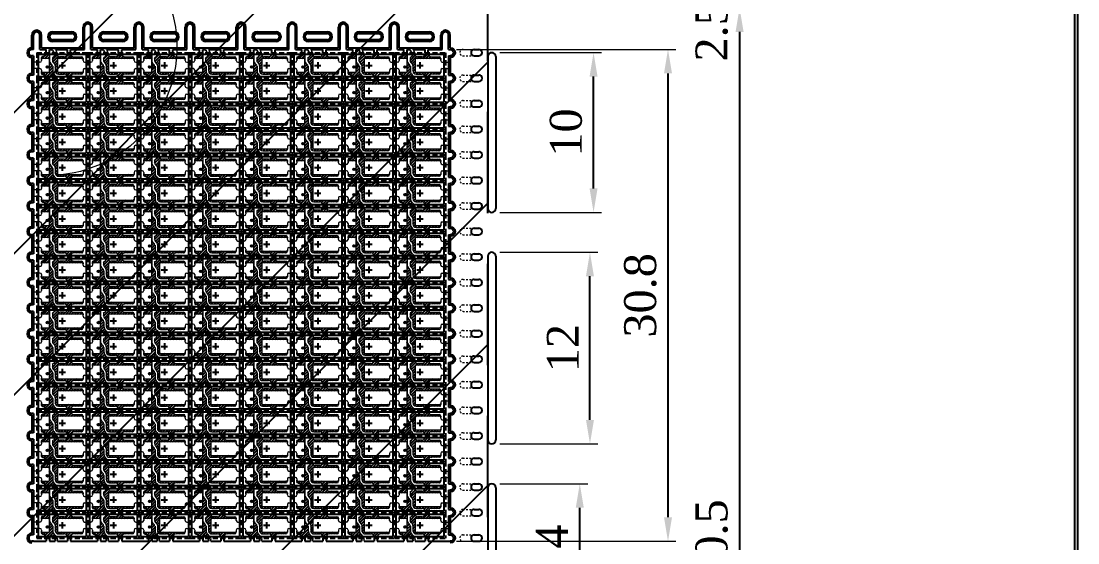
# Model space of a CAD drawing. Header units: millimetres. Extents: x -1672 to -743, y 1116 to 1403.
# Drawn here: x -1014.2 to -948.1, y 1320.1 to 1352.8 of the extents above; entities that cross this region are included whole.
import ezdxf

# ---------------------------------------------------------------- set-up
doc = ezdxf.new("R2010")
doc.units = ezdxf.units.MM
doc.header["$MEASUREMENT"] = 0
doc.linetypes.add('ACAD_ISO02W100', pattern=[15, 12, -3])
doc.linetypes.add('HIDDEN', pattern=[9.525, 6.35, -3.175])
for name, color, linetype in [('\\M+2A4C1\\M+2B3CE\\M+2B944', 144, 'HIDDEN'), ('bottom side half etching', 6, 'Continuous'), ('c2', 2, 'Continuous'), ('Hatch', 1, 'HIDDEN')]:
    doc.layers.add(name, color=color, linetype=linetype)
for name, color, linetype, lineweight in [('Dimension', 3, 'Continuous', 5), ('LF', 4, 'Continuous', 25), ('Visble1', 6, 'Continuous', 20), ('Visible2', 6, 'ACAD_ISO02W100', 15)]:
    doc.layers.add(name, color=color, linetype=linetype, lineweight=lineweight)
doc.styles.add('Jentech', font='romantic.ttf')
doc.dimstyles.new('ISO-25', dxfattribs={"dimtxt": 2, "dimasz": 1.5, "dimexe": 0.5, "dimexo": 0.5, "dimgap": 0.7, "dimtad": 1, "dimdec": 3, "dimdsep": 46, "dimtxsty": 'Jentech', "dimcen": 2.5, "dimclre": 256, "dimclrt": 1, "dimadec": 0, "dimazin": 0, "dimtfac": 1, "dimtdec": 3, "dimtmove": 0, "dimatfit": 3, "dimfxl": 0, "dimlwe": -1, "dimarcsym": 0})

# ---------------------------------------------------------------- blocks, each defined once
blk = doc.blocks.new('*D84')
at = {"layer": 'Defpoints', "color": 0}
for p in [(-987.472, 1350.981), (-973.735, 1350.981), (-987.472, 1320.181)]:
    blk.add_point(p, dxfattribs=at)
at = {"layer": 'Dimension'}
for p, q in [((-986.972, 1350.981), (-973.235, 1350.981)), ((-986.972, 1320.181), (-973.235, 1320.181))]:
    blk.add_line(p, q, dxfattribs=at)
at = {"layer": 'Dimension', "color": 0, "lineweight": -2}
blk.add_line((-973.735, 1321.681), (-973.735, 1349.481), dxfattribs=at)
at = {"layer": 'Dimension', "color": 0}
for points in [[(-973.985, 1349.481), (-973.485, 1349.481), (-973.735, 1350.981)], [(-973.985, 1321.681), (-973.485, 1321.681), (-973.735, 1320.181)]]:
    blk.add_solid(points, dxfattribs=at)
at = {"layer": 'Dimension', "color": 1, "insert": (-975.459, 1335.581), "char_height": 2, "attachment_point": 5, "rotation": 90, "style": 'Jentech'}
blk.add_mtext('30.8', dxfattribs=at)
blk = doc.blocks.new('*D129')
at = {"layer": 'Defpoints', "color": 0}
for p in [(-984.772, 1323.781), (-979.26, 1323.781), (-984.772, 1313.381)]:
    blk.add_point(p, dxfattribs=at)
at = {"layer": 'Dimension'}
for p, q in [((-984.272, 1323.781), (-978.76, 1323.781)), ((-984.272, 1313.381), (-978.76, 1313.381))]:
    blk.add_line(p, q, dxfattribs=at)
at = {"layer": 'Dimension', "color": 0, "lineweight": -2}
blk.add_line((-979.26, 1314.881), (-979.26, 1322.281), dxfattribs=at)
at = {"layer": 'Dimension', "color": 0}
for points in [[(-979.51, 1322.281), (-979.01, 1322.281), (-979.26, 1323.781)], [(-979.51, 1314.881), (-979.01, 1314.881), (-979.26, 1313.381)]]:
    blk.add_solid(points, dxfattribs=at)
at = {"layer": 'Dimension', "color": 1, "insert": (-980.984, 1318.581), "char_height": 2, "attachment_point": 5, "rotation": 90, "style": 'Jentech'}
blk.add_mtext('10.4', dxfattribs=at)
blk = doc.blocks.new('*D130')
at = {"layer": 'Defpoints', "color": 0}
for p in [(-984.772, 1338.281), (-978.623, 1338.281), (-984.772, 1326.281)]:
    blk.add_point(p, dxfattribs=at)
at = {"layer": 'Dimension'}
for p, q in [((-984.272, 1338.281), (-978.123, 1338.281)), ((-984.272, 1326.281), (-978.123, 1326.281))]:
    blk.add_line(p, q, dxfattribs=at)
at = {"layer": 'Dimension', "color": 0, "lineweight": -2}
blk.add_line((-978.623, 1327.781), (-978.623, 1336.781), dxfattribs=at)
at = {"layer": 'Dimension', "color": 0}
for points in [[(-978.873, 1336.781), (-978.373, 1336.781), (-978.623, 1338.281)], [(-978.873, 1327.781), (-978.373, 1327.781), (-978.623, 1326.281)]]:
    blk.add_solid(points, dxfattribs=at)
at = {"layer": 'Dimension', "color": 1, "insert": (-980.323, 1332.281), "char_height": 2, "attachment_point": 5, "rotation": 90, "style": 'Jentech'}
blk.add_mtext('12', dxfattribs=at)
blk = doc.blocks.new('*D131')
at = {"layer": 'Defpoints', "color": 0}
for p in [(-984.772, 1350.781), (-978.397, 1350.781), (-984.772, 1340.781)]:
    blk.add_point(p, dxfattribs=at)
at = {"layer": 'Dimension'}
for p, q in [((-984.272, 1350.781), (-977.897, 1350.781)), ((-984.272, 1340.781), (-977.897, 1340.781))]:
    blk.add_line(p, q, dxfattribs=at)
at = {"layer": 'Dimension', "color": 0, "lineweight": -2}
blk.add_line((-978.397, 1342.281), (-978.397, 1349.281), dxfattribs=at)
at = {"layer": 'Dimension', "color": 0}
for points in [[(-978.647, 1349.281), (-978.147, 1349.281), (-978.397, 1350.781)], [(-978.647, 1342.281), (-978.147, 1342.281), (-978.397, 1340.781)]]:
    blk.add_solid(points, dxfattribs=at)
at = {"layer": 'Dimension', "color": 1, "insert": (-980.119, 1345.781), "char_height": 2, "attachment_point": 5, "rotation": 90, "style": 'Jentech'}
blk.add_mtext('10', dxfattribs=at)
blk = doc.blocks.new('*U24')
at = {"layer": 'bottom side half etching'}
blk.add_line((-1.3, 0.2), (1.3, 0.2), dxfattribs=at)
at = {"layer": 'LF'}
for p, q in [((-1.4, 0.1), (-1, 0.1)), ((-1, -0.1), (-1, 0.1)), ((-0.8, 0.1), (-0.62, 0.1)), ((-0.8, -0.1), (-0.8, 0.1)), ((-0.62, 0.072), (-0.62, 0.1)), ((-0.42, 0.1), (0.325, 0.1)), ((-0.42, 0.086), (-0.42, 0.1)), ((0.325, -0.1), (0.325, 0.1)), ((0.525, 0.1), (1.4, 0.1)), ((0.525, -0.1), (0.525, 0.1))]:
    blk.add_line(p, q, dxfattribs=at)
at = {"layer": 'LF', "lineweight": 9}
blk.add_line((-0.599, 0.01), (-0.512, -0.1), dxfattribs=at)
at = {"layer": 'LF'}
blk.add_arc((-0.52, 0.072), 0.1, 180, 218.10257, dxfattribs=at)
at = {"layer": 'LF', "lineweight": 9}
for centre, radius, start, end in [((-0.32, 0.086), 0.1, 180, 225.55429), ((-0.6, -0.199), 0.3, 19.29823, 45.55429)]:
    blk.add_arc(centre, radius, start, end, dxfattribs=at)
blk = doc.blocks.new('*U25')
at = {"layer": 'Dimension', "color": 0, "linetype": 'ByBlock', "lineweight": -2}
for p in [(0, 0), (3.2, 0), (6.4, 0), (9.6, 0), (12.8, 0), (16, 0), (19.2, 0), (22.4, 0)]:
    blk.add_blockref('*U24', p, dxfattribs=at)
blk = doc.blocks.new('*U22')
at = {"layer": 'bottom side half etching'}
for p, q in [((-0.3, -0.75), (-0.3, 0.55)), ((0.3, -0.75), (0.3, 0.55))]:
    blk.add_line(p, q, dxfattribs=at)
blk.add_arc((0, 0.55), 0.3, 0, 180, dxfattribs=at)
at = {"layer": 'LF'}
for p, q in [((-0.2, -0.85), (-0.2, 0.55)), ((0.2, -0.85), (0.2, 0.55))]:
    blk.add_line(p, q, dxfattribs=at)
blk.add_arc((0, 0.55), 0.2, 0, 180, dxfattribs=at)
blk = doc.blocks.new('*U23')
at = {"layer": 'bottom side half etching'}
blk.add_arc((0.15, 0), 0.3, 90, 270, dxfattribs=at)
at = {"layer": 'LF'}
for p, q in [((0.25, 0.2), (0.15, 0.2)), ((0.25, -0.2), (0.15, -0.2))]:
    blk.add_line(p, q, dxfattribs=at)
blk.add_arc((0.15, 0), 0.2, 90, 270, dxfattribs=at)
blk = doc.blocks.new('*U28')
at = {"layer": 'LF'}
blk.add_line((-0.2, 0), (0.2, 0), dxfattribs=at)
blk = doc.blocks.new('*U29')
at = {"layer": 'bottom side half etching'}
for p, q in [((-0.6, 0.3), (0.6, 0.3)), ((0.6, -0.3), (-0.6, -0.3))]:
    blk.add_line(p, q, dxfattribs=at)
for centre, start, end in [((-0.6, 0), 90, 270), ((0.6, 0), 270, 90)]:
    blk.add_arc(centre, 0.3, start, end, dxfattribs=at)
at = {"layer": 'LF'}
for p, q in [((-0.6, 0.2), (0.6, 0.2)), ((0.6, -0.2), (-0.6, -0.2))]:
    blk.add_line(p, q, dxfattribs=at)
for centre, start, end in [((-0.6, 0), 90, 270), ((0.6, 0), 270, 90)]:
    blk.add_arc(centre, 0.2, start, end, dxfattribs=at)
blk = doc.blocks.new('*U26')
at = {"layer": 'bottom side half etching'}
blk.add_arc((0.15, 0), 0.3, 90, 270, dxfattribs=at)
at = {"layer": 'LF'}
for p, q in [((0.25, 0.2), (0.15, 0.2)), ((0.25, -0.2), (0.15, -0.2))]:
    blk.add_line(p, q, dxfattribs=at)
blk.add_arc((0.15, 0), 0.2, 90, 270, dxfattribs=at)
blk = doc.blocks.new('*U20')
at = {"layer": 'LF'}
for p, q in [((-1.4, 0.1), (-1, 0.1)), ((-1, -0.1), (-1, 0.1)), ((-0.8, 0.1), (-0.45, 0.1)), ((-0.8, -0.1), (-0.8, 0.1)), ((-0.45, 0.014), (-0.45, 0.1)), ((-0.3, 0.1), (0.325, 0.1)), ((0.325, -0.1), (0.325, 0.1)), ((0.525, 0.1), (1.4, 0.1)), ((0.525, -0.1), (0.525, 0.1))]:
    blk.add_line(p, q, dxfattribs=at)
at = {"layer": 'LF', "lineweight": 9}
for p, q in [((-0.3, 0.1), (-0.3, -0.001)), ((-0.3, 0.01), (-0.3, -0.001)), ((-0.512, -0.1), (-0.471, -0.048))]:
    blk.add_line(p, q, dxfattribs=at)
at = {"layer": 'LF'}
blk.add_arc((-0.55, 0.014), 0.1, 321.89743, 0, dxfattribs=at)
at = {"layer": 'LF', "lineweight": 9}
blk.add_arc((-0.6, -0.001), 0.3, 340.70177, 0, dxfattribs=at)
blk = doc.blocks.new('*D148')
at = {"layer": 'Defpoints', "color": 0}
for p in [(-985.022, 1353.581), (-985.022, 1283.581), (-969.252, 1283.581)]:
    blk.add_point(p, dxfattribs=at)
at = {"layer": 'Dimension'}
for p, q in [((-984.522, 1353.581), (-968.752, 1353.581)), ((-984.522, 1283.581), (-968.752, 1283.581))]:
    blk.add_line(p, q, dxfattribs=at)
at = {"layer": 'Dimension', "color": 0, "lineweight": -2}
blk.add_line((-969.252, 1352.081), (-969.252, 1285.081), dxfattribs=at)
at = {"layer": 'Dimension', "color": 0}
for points in [[(-969.502, 1352.081), (-969.002, 1352.081), (-969.252, 1353.581)], [(-969.502, 1285.081), (-969.002, 1285.081), (-969.252, 1283.581)]]:
    blk.add_solid(points, dxfattribs=at)
at = {"layer": 'Dimension', "color": 1, "insert": (-970.992, 1318.581), "char_height": 2, "attachment_point": 5, "rotation": 90, "style": 'Jentech'}
blk.add_mtext('70±0.5', dxfattribs=at)
blk = doc.blocks.new('*D149')
at = {"layer": 'Defpoints', "color": 0}
for p in [(-985.172, 1356.081), (-985.022, 1353.581), (-969.252, 1353.581)]:
    blk.add_point(p, dxfattribs=at)
at = {"layer": 'Dimension', "color": 0, "lineweight": -2}
for p, q in [((-969.252, 1357.581), (-969.252, 1359.081)), ((-969.252, 1356.081), (-969.252, 1353.581)), ((-969.252, 1352.081), (-969.252, 1350.581))]:
    blk.add_line(p, q, dxfattribs=at)
at = {"layer": 'Dimension'}
for p, q in [((-984.672, 1356.081), (-968.752, 1356.081)), ((-984.522, 1353.581), (-968.752, 1353.581))]:
    blk.add_line(p, q, dxfattribs=at)
at = {"layer": 'Dimension', "color": 0}
for points in [[(-969.502, 1357.581), (-969.002, 1357.581), (-969.252, 1356.081)], [(-969.502, 1352.081), (-969.002, 1352.081), (-969.252, 1353.581)]]:
    blk.add_solid(points, dxfattribs=at)
at = {"layer": 'Dimension', "color": 1, "insert": (-970.992, 1354.831), "char_height": 2, "attachment_point": 5, "rotation": 90, "style": 'Jentech'}
blk.add_mtext('2.5±0.5', dxfattribs=at)
blk = doc.blocks.new('without tunnel')
at = {"layer": 'Dimension'}
h = blk.add_hatch(dxfattribs=at)
h.set_pattern_fill('AR-HBONE', color=256, scale=0.2, style=0)
h.set_pattern_definition([(45, (-4678.2712, -3546.139), (9e-17, 1.13137085), [2.4, -0.8]), (135, (-4677.70555, -3545.5733), (9e-17, 1.13137085), [2.4, -0.8])])
h.paths.add_polyline_path([(-20.1, -2, 1), (-17.1, -2, 1)])
at = {"layer": 'Hatch'}
h = blk.add_hatch(dxfattribs=at)
h.set_pattern_fill('ANSI31', color=256, scale=20)
h.set_pattern_definition([(45, (2985.13, -1225.2742), (-1.767767, 1.767767), [])])
h.paths.add_polyline_path([(-16, 14), (-20.4, 14, -0.259589), (-24.3, 11.1, 0.372825), (-26, 9.1), (-26, 7.6, -0.414214), (-25, 8.6), (-17, 8.6, -0.414214), (-16, 7.6)])
h.paths.add_polyline_path([(-16, 16), (-20, 16, -0.103244), (-20.4, 14), (-16, 14)])
h.paths.add_polyline_path([(-9.7, -11.7, -0.198912), (-11.8, -6.8), (-11.8, -1.1, 0.172187), (-13.6, 1.7), (-14.8, 3, -0.198912), (-16, 5.8), (-16, -7.6, -0.414214), (-17, -8.6), (-25, -8.6, -0.414214), (-26, -7.6), (-26, -9.1, 0.372825), (-24.3, -11.1, -0.259589), (-20.4, -14), (-15.9, -14, -0.630407), (-12.4, -13.2), (-11.8, -14), (-7.5, -14, 0.014872), (-7.8, -13.7)])
h.paths.add_polyline_path([(-16, -14.4, -0.056727), (-15.9, -14), (-20.4, -14, -0.103244), (-20, -16), (-16, -16)])
h.paths.add_polyline_path([(-7.5, -14), (-11.8, -14), (-10.2, -16), (-6.3, -16, 0.097582)])
h.paths.add_polyline_path([(-5, 8.6), (25, 8.6, -0.414214), (26, 7.6), (26, 8.8, 0.414214), (24, 10.8), (14.5, 10.8, -0.356394), (10.6, 14), (6.4, 14, -0.356394), (2.5, 10.8), (-3, 10.8, -0.414214), (-6, 13.8), (-6, 14), (-9.1, 14, -0.393336), (-11.2, 10.5, 0.337319), (-12.4, 9), (-12.4, 6.4, 0.198912), (-11.2, 3.6), (-10.6, 2.9, -0.172187), (-8.8, 0.1), (-8.8, -6.8, 0.414214), (-4.8, -10.8), (2.5, -10.8, -0.356394), (6.4, -14), (10.6, -14, -0.356394), (14.5, -10.8), (24, -10.8, 0.414214), (26, -8.8), (26, -7.6, -0.414214), (25, -8.6), (-5, -8.6, -0.414214), (-6, -7.6), (-6, 7.6, -0.414214)])
h.paths.add_polyline_path([(-6.3, 16), (-10.2, 16), (-9.7, 15.3, -0.117374), (-9.1, 14), (-6, 14, 0.085121)])
h.paths.add_polyline_path([(10.5, 16), (6.5, 16), (6.5, 14.8, -0.050382), (6.4, 14), (10.6, 14, -0.050382), (10.5, 14.8)])
h.paths.add_polyline_path([(10.5, -14.8, -0.050382), (10.6, -14), (6.4, -14, -0.050382), (6.5, -14.8), (6.5, -16), (10.5, -16)])
at = {"layer": '\\M+2A4C1\\M+2B3CE\\M+2B944'}
for p, q in [((-32, 16), (-32, -16)), ((-32, 16), (32, 16)), ((32, 16), (32, -16)), ((-32, -16), (32, -16))]:
    blk.add_line(p, q, dxfattribs=at)
at = {"layer": 'bottom side half etching', "lineweight": 9}
blk.add_line((-26, 7.6), (-26, 6), dxfattribs=at)
for points in [[(-26, -7.6), (-26, -7.6, 0.414214), (-25, -8.6), (-17, -8.6, 0.414214), (-16, -7.6), (-16, 7.6, 0.414214), (-17, 8.6), (-25, 8.6, 0.414214), (-26, 7.6), (-26, 6)], [(26, 7.6), (26, 7.6, 0.414214), (25, 8.6), (-5, 8.6, 0.414214), (-6, 7.6), (-6, -7.6, 0.414214), (-5, -8.6), (25, -8.6, 0.414214), (26, -7.6), (26, -7.6)]]:
    blk.add_lwpolyline(points, format="xyb", dxfattribs=at)
for centre, start, end in [((-28, 6), 270, 0), ((28, 6), 180, 270), ((-28, -6), 0, 90), ((28, -6), 90, 180)]:
    blk.add_arc(centre, 2, start, end, dxfattribs=at)
at = {"layer": 'c2'}
for p, q in [((-30, 14), (-30, -14)), ((-30, 14), (30, 14)), ((30, 14), (30, -14)), ((-4, 0), (4, 0)), ((0, 4), (0, -4)), ((-30, -14), (30, -14))]:
    blk.add_line(p, q, dxfattribs=at)
at = {"layer": 'LF', "lineweight": 9}
for p, q in [((-16, 16), (-16, 5.8)), ((-10.2, 16), (-9.7, 15.3)), ((-6, 13.8), (-6, 14)), ((6.5, 16), (6.5, 14.8)), ((10.5, 16), (10.5, 14.8)), ((-26, 7.5), (-26, 9.1)), ((-14.8, 3), (-13.6, 1.7)), ((-14.8, 3), (-13.6, 1.7)), ((-12.4, 9), (-12.4, 6.4)), ((-11.2, 3.6), (-10.6, 2.9)), ((-11.2, 3.6), (-10.6, 2.9)), ((-8.8, 0.1), (-8.8, -6.8)), ((2.5, 10.8), (-3, 10.8)), ((14.5, 10.8), (24, 10.8)), ((26, 8.8), (26, 7.6)), ((-26, -9.1), (-26, -7.5)), ((-12.4, -13.2), (-10.2, -16)), ((-11.8, -1.1), (-11.8, -6.8)), ((-9.7, -11.7), (-7.8, -13.7)), ((-4.8, -10.8), (2.5, -10.8)), ((24, -10.8), (14.5, -10.8)), ((26, -7.6), (26, -8.8)), ((6.5, -14.8), (6.5, -16)), ((10.5, -14.8), (10.5, -16))]:
    blk.add_line(p, q, dxfattribs=at)
at = {"layer": 'LF', "ltscale": 0.1}
blk.add_line((-16, -14.4), (-16, -16), dxfattribs=at)
at = {"layer": 'LF', "lineweight": 9}
blk.add_circle((-18.6, -2), 1.5, dxfattribs=at)
at = {"layer": 'LF', "ltscale": 0.1}
for centre, radius, start, end in [((-25, 16), 5, 278.2132, 0), ((-24, 9.1), 2, 98.2132, 180), ((-24, -9.1), 2, 180, 261.7868), ((-25, -16), 5, 0, 81.7868)]:
    blk.add_arc(centre, radius, start, end, dxfattribs=at)
at = {"layer": 'LF', "lineweight": 9}
for centre, radius, start, end in [((-12, 13.4), 3, 285.4391, 38.1026), ((-12, 14), 6, 0, 19.2982), ((-3, 13.8), 3, 180, 270), ((2.5, 14.8), 4, 270, 0), ((14.5, 14.8), 4, 180, 270), ((-12, 5.8), 4, 180, 225), ((-16.7, -2.2), 4.99, 12.5212, 51.6004), ((-10.8, 9), 1.6, 105.1457, 180), ((-8.4, 6.4), 4, 180, 225), ((-8.4, 6.4), 4, 180, 225), ((-13.7, -1), 4.99, 12.5212, 51.6004), ((24, 8.8), 2, 0, 90), ((-14, -14.4), 2, 38.1026, 180), ((-4.8, -6.8), 7, 180, 225), ((-4.8, -6.8), 4, 180, 270), ((2.5, -14.8), 4, 360, 90), ((14.5, -14.8), 4, 90, 180), ((24, -8.8), 2, 270, 360), ((-12, -18), 6, 19.2982, 45)]:
    blk.add_arc(centre, radius, start, end, dxfattribs=at)
at = {"layer": 'Visble1'}
for p, q in [((-28, 4), (-32, 4)), ((26, 6), (26, 7.6)), ((28, 4), (32, 4)), ((-28, -4), (-32, -4)), ((-26, -6), (-26, -7.6)), ((26, -6), (26, -7.6)), ((28, -4), (32, -4))]:
    blk.add_line(p, q, dxfattribs=at)
blk = doc.blocks.new('Edge')
at = {"layer": 'LF'}
for p, q in [((0, 0.6), (0, 0)), ((0, 0), (0, -0.6))]:
    blk.add_line(p, q, dxfattribs=at)
at = {"layer": 'Visble1'}
for p, q in [((0.2, 0.2), (0, 0.2)), ((0.2, -0.2), (0, -0.2))]:
    blk.add_line(p, q, dxfattribs=at)

msp = doc.modelspace()

# ---------------------------------------------------------------- hatches: boundary and pattern name
at = {"layer": 'Hatch', "lineweight": -2}
h = msp.add_hatch(dxfattribs=at)
h.set_pattern_fill('ANSI31', color=256, scale=50)
h.set_pattern_definition([(45, (-1418.952, 1800.1436), (-4.41942, 4.41942), [])])
h.paths.add_polyline_path([(-1107.422, 1353.5807), (-1107.422, 1283.5807), (-985.0219, 1283.5807), (-985.0219, 1353.5807)])

# ---------------------------------------------------------------- linework, layer by layer
at = {"layer": 'bottom side half etching'}
for p, q in [((-1013.5719, 1351.0807), (-1013.5719, 1351.8807)), ((-1012.9719, 1351.0807), (-1012.9719, 1351.8807)), ((-987.9719, 1351.0807), (-987.9719, 1351.8807)), ((-987.3719, 1351.0807), (-987.3719, 1351.8807)), ((-1013.5719, 1350.4807), (-1013.5719, 1349.4807)), ((-987.3719, 1350.4807), (-987.3719, 1349.4807)), ((-1013.5719, 1348.8807), (-1013.5719, 1347.8807)), ((-987.3719, 1348.8807), (-987.3719, 1347.8807)), ((-1013.5719, 1347.2807), (-1013.5719, 1346.2807)), ((-987.3719, 1347.2807), (-987.3719, 1346.2807)), ((-1013.5719, 1345.6807), (-1013.5719, 1344.6807)), ((-987.3719, 1345.6807), (-987.3719, 1344.6807)), ((-1013.5719, 1344.0807), (-1013.5719, 1343.0807)), ((-987.3719, 1344.0807), (-987.3719, 1343.0807)), ((-1013.5719, 1342.4807), (-1013.5719, 1341.4807)), ((-987.3719, 1342.4807), (-987.3719, 1341.4807)), ((-1013.5719, 1340.8807), (-1013.5719, 1339.8807)), ((-987.3719, 1340.8807), (-987.3719, 1339.8807)), ((-1013.5719, 1339.2807), (-1013.5719, 1338.2807)), ((-987.3719, 1339.2807), (-987.3719, 1338.2807)), ((-1013.5719, 1337.6807), (-1013.5719, 1336.6807)), ((-987.3719, 1337.6807), (-987.3719, 1336.6807)), ((-1013.5719, 1336.0807), (-1013.5719, 1335.0807)), ((-987.3719, 1336.0807), (-987.3719, 1335.0807)), ((-1013.5719, 1334.4807), (-1013.5719, 1333.4807)), ((-987.3719, 1334.4807), (-987.3719, 1333.4807)), ((-1013.5719, 1332.8807), (-1013.5719, 1331.8807)), ((-987.3719, 1332.8807), (-987.3719, 1331.8807)), ((-1013.5719, 1331.2807), (-1013.5719, 1330.2807)), ((-987.3719, 1331.2807), (-987.3719, 1330.2807)), ((-1013.5719, 1329.6807), (-1013.5719, 1328.6807)), ((-987.3719, 1329.6807), (-987.3719, 1328.6807)), ((-1013.5719, 1328.0807), (-1013.5719, 1327.0807)), ((-987.3719, 1328.0807), (-987.3719, 1327.0807)), ((-1013.5719, 1326.4807), (-1013.5719, 1325.4807)), ((-987.3719, 1326.4807), (-987.3719, 1325.4807)), ((-1013.5719, 1324.8807), (-1013.5719, 1323.8807)), ((-987.3719, 1324.8807), (-987.3719, 1323.8807)), ((-1013.5719, 1323.2807), (-1013.5719, 1322.2807)), ((-987.3719, 1323.2807), (-987.3719, 1322.2807)), ((-1013.5719, 1321.6807), (-1013.5719, 1320.6807)), ((-987.3719, 1321.6807), (-987.3719, 1320.6807))]:
    msp.add_line(p, q, dxfattribs=at)
for centre in [(-1013.2719, 1351.8807), (-987.6719, 1351.8807)]:
    msp.add_arc(centre, 0.3, 0, 180, dxfattribs=at)
at = {"layer": 'Hatch', "lineweight": -2}
msp.add_line((-985.0219, 1283.5807), (-985.0219, 1353.5807), dxfattribs=at)
at = {"layer": 'LF'}
for p, q in [((-948.2661, 1281.0807), (-948.2661, 1356.0807)), ((-948.0661, 1281.0807), (-948.0661, 1356.0807)), ((-1013.4719, 1350.9807), (-1013.4719, 1351.8807)), ((-1013.0719, 1350.9807), (-1013.0719, 1351.8807)), ((-987.8719, 1350.9807), (-987.8719, 1351.8807)), ((-987.4719, 1350.9807), (-987.4719, 1351.8807)), ((-985.8719, 1350.9807), (-985.5719, 1350.9807)), ((-985.8719, 1350.5807), (-985.5719, 1350.5807)), ((-985.0219, 1350.5307), (-985.0219, 1341.0307)), ((-984.5219, 1350.5307), (-984.5219, 1341.0307)), ((-985.8719, 1349.3807), (-985.5719, 1349.3807)), ((-985.8719, 1348.9807), (-985.5719, 1348.9807)), ((-985.8719, 1347.7807), (-985.5719, 1347.7807)), ((-985.8719, 1347.3807), (-985.5719, 1347.3807)), ((-985.8719, 1346.1807), (-985.5719, 1346.1807)), ((-985.8719, 1345.7807), (-985.5719, 1345.7807)), ((-985.8719, 1344.5807), (-985.5719, 1344.5807)), ((-985.8719, 1344.1807), (-985.5719, 1344.1807)), ((-985.8719, 1342.9807), (-985.5719, 1342.9807)), ((-985.8719, 1342.5807), (-985.5719, 1342.5807)), ((-985.8719, 1341.3807), (-985.5719, 1341.3807)), ((-985.8719, 1340.9807), (-985.5719, 1340.9807)), ((-985.8719, 1339.7807), (-985.5719, 1339.7807)), ((-985.8719, 1339.3807), (-985.5719, 1339.3807)), ((-985.8719, 1338.1807), (-985.5719, 1338.1807)), ((-985.8719, 1337.7807), (-985.5719, 1337.7807)), ((-985.0219, 1338.0307), (-985.0219, 1326.5307)), ((-984.5219, 1338.0307), (-984.5219, 1326.5307)), ((-985.8719, 1336.5807), (-985.5719, 1336.5807)), ((-985.8719, 1336.1807), (-985.5719, 1336.1807)), ((-985.8719, 1334.9807), (-985.5719, 1334.9807)), ((-985.8719, 1334.5807), (-985.5719, 1334.5807)), ((-985.8719, 1333.3807), (-985.5719, 1333.3807)), ((-985.8719, 1332.9807), (-985.5719, 1332.9807)), ((-985.8719, 1331.7807), (-985.5719, 1331.7807)), ((-985.8719, 1331.3807), (-985.5719, 1331.3807)), ((-985.8719, 1330.1807), (-985.5719, 1330.1807)), ((-985.8719, 1329.7807), (-985.5719, 1329.7807)), ((-985.8719, 1328.5807), (-985.5719, 1328.5807)), ((-985.8719, 1328.1807), (-985.5719, 1328.1807)), ((-985.8719, 1326.9807), (-985.5719, 1326.9807)), ((-985.8719, 1326.5807), (-985.5719, 1326.5807)), ((-985.8719, 1325.3807), (-985.5719, 1325.3807)), ((-985.8719, 1324.9807), (-985.5719, 1324.9807)), ((-985.8719, 1323.7807), (-985.5719, 1323.7807)), ((-985.8719, 1323.3807), (-985.5719, 1323.3807)), ((-985.0219, 1323.5307), (-985.0219, 1313.6307)), ((-984.5219, 1323.5307), (-984.5219, 1313.6307)), ((-985.8719, 1322.1807), (-985.5719, 1322.1807)), ((-985.8719, 1321.7807), (-985.5719, 1321.7807)), ((-985.8719, 1320.5807), (-985.5719, 1320.5807)), ((-985.8719, 1320.1807), (-985.5719, 1320.1807))]:
    msp.add_line(p, q, dxfattribs=at)
for centre, radius, start, end in [((-1013.2719, 1351.8807), 0.2, 0, 180), ((-987.6719, 1351.8807), 0.2, 0, 180), ((-985.8719, 1350.7807), 0.2, 90, 270), ((-985.5719, 1350.7807), 0.2, 270, 90), ((-984.7719, 1350.5307), 0.25, 90, 180), ((-984.7719, 1350.5307), 0.25, 0, 90), ((-985.8719, 1349.1807), 0.2, 90, 270), ((-985.5719, 1349.1807), 0.2, 270, 90), ((-985.8719, 1347.5807), 0.2, 90, 270), ((-985.5719, 1347.5807), 0.2, 270, 90), ((-985.8719, 1345.9807), 0.2, 90, 270), ((-985.5719, 1345.9807), 0.2, 270, 90), ((-985.8719, 1344.3807), 0.2, 90, 270), ((-985.5719, 1344.3807), 0.2, 270, 90), ((-985.8719, 1342.7807), 0.2, 90, 270), ((-985.5719, 1342.7807), 0.2, 270, 90), ((-985.8719, 1341.1807), 0.2, 90, 270), ((-985.5719, 1341.1807), 0.2, 270, 90), ((-984.7719, 1341.0307), 0.25, 180, 270), ((-984.7719, 1341.0307), 0.25, 270, 0), ((-985.8719, 1339.5807), 0.2, 90, 270), ((-985.5719, 1339.5807), 0.2, 270, 90), ((-985.8719, 1337.9807), 0.2, 90, 270), ((-985.5719, 1337.9807), 0.2, 270, 90), ((-984.7719, 1338.0307), 0.25, 90, 180), ((-984.7719, 1338.0307), 0.25, 0, 90), ((-985.8719, 1336.3807), 0.2, 90, 270), ((-985.5719, 1336.3807), 0.2, 270, 90), ((-985.8719, 1334.7807), 0.2, 90, 270), ((-985.5719, 1334.7807), 0.2, 270, 90), ((-985.8719, 1333.1807), 0.2, 90, 270), ((-985.5719, 1333.1807), 0.2, 270, 90), ((-985.8719, 1331.5807), 0.2, 90, 270), ((-985.5719, 1331.5807), 0.2, 270, 90), ((-985.8719, 1329.9807), 0.2, 90, 270), ((-985.5719, 1329.9807), 0.2, 270, 90), ((-985.8719, 1328.3807), 0.2, 90, 270), ((-985.5719, 1328.3807), 0.2, 270, 90), ((-985.8719, 1326.7807), 0.2, 90, 270), ((-985.5719, 1326.7807), 0.2, 270, 90), ((-984.7719, 1326.5307), 0.25, 180, 270), ((-984.7719, 1326.5307), 0.25, 270, 0), ((-985.8719, 1325.1807), 0.2, 90, 270), ((-985.5719, 1325.1807), 0.2, 270, 90), ((-985.8719, 1323.5807), 0.2, 90, 270), ((-985.5719, 1323.5807), 0.2, 270, 90), ((-984.7719, 1323.5307), 0.25, 90, 180), ((-984.7719, 1323.5307), 0.25, 0, 90), ((-985.8719, 1321.9807), 0.2, 90, 270), ((-985.5719, 1321.9807), 0.2, 270, 90), ((-985.8719, 1320.3807), 0.2, 90, 270), ((-985.5719, 1320.3807), 0.2, 270, 90)]:
    msp.add_arc(centre, radius, start, end, dxfattribs=at)
at = {"layer": 'Visble1', "linetype": 'HIDDEN', "ltscale": 0.01}
for p, q in [((-986.5719, 1350.9807), (-985.8719, 1350.9807)), ((-986.5719, 1350.5807), (-985.8719, 1350.5807)), ((-986.5719, 1349.3807), (-985.8719, 1349.3807)), ((-986.5719, 1348.9807), (-985.8719, 1348.9807)), ((-986.5719, 1347.7807), (-985.8719, 1347.7807)), ((-986.5719, 1347.3807), (-985.8719, 1347.3807)), ((-986.5719, 1346.1807), (-985.8719, 1346.1807)), ((-986.5719, 1345.7807), (-985.8719, 1345.7807)), ((-986.5719, 1344.5807), (-985.8719, 1344.5807)), ((-986.5719, 1344.1807), (-985.8719, 1344.1807)), ((-986.5719, 1342.9807), (-985.8719, 1342.9807)), ((-986.5719, 1342.5807), (-985.8719, 1342.5807)), ((-986.5719, 1341.3807), (-985.8719, 1341.3807)), ((-986.5719, 1340.9807), (-985.8719, 1340.9807)), ((-986.5719, 1339.7807), (-985.8719, 1339.7807)), ((-986.5719, 1339.3807), (-985.8719, 1339.3807)), ((-986.5719, 1338.1807), (-985.8719, 1338.1807)), ((-986.5719, 1337.7807), (-985.8719, 1337.7807)), ((-986.5719, 1336.5807), (-985.8719, 1336.5807)), ((-986.5719, 1336.1807), (-985.8719, 1336.1807)), ((-986.5719, 1334.9807), (-985.8719, 1334.9807)), ((-986.5719, 1334.5807), (-985.8719, 1334.5807)), ((-986.5719, 1333.3807), (-985.8719, 1333.3807)), ((-986.5719, 1332.9807), (-985.8719, 1332.9807)), ((-986.5719, 1331.7807), (-985.8719, 1331.7807)), ((-986.5719, 1331.3807), (-985.8719, 1331.3807)), ((-986.5719, 1330.1807), (-985.8719, 1330.1807)), ((-986.5719, 1329.7807), (-985.8719, 1329.7807)), ((-986.5719, 1328.5807), (-985.8719, 1328.5807)), ((-986.5719, 1328.1807), (-985.8719, 1328.1807)), ((-986.5719, 1326.9807), (-985.8719, 1326.9807)), ((-986.5719, 1326.5807), (-985.8719, 1326.5807)), ((-986.5719, 1325.3807), (-985.8719, 1325.3807)), ((-986.5719, 1324.9807), (-985.8719, 1324.9807)), ((-986.5719, 1323.7807), (-985.8719, 1323.7807)), ((-986.5719, 1323.3807), (-985.8719, 1323.3807)), ((-986.5719, 1322.1807), (-985.8719, 1322.1807)), ((-986.5719, 1321.7807), (-985.8719, 1321.7807)), ((-986.5719, 1320.5807), (-985.8719, 1320.5807)), ((-986.5719, 1320.1807), (-985.8719, 1320.1807))]:
    msp.add_line(p, q, dxfattribs=at)
for centre in [(-986.5719, 1350.7807), (-986.5719, 1349.1807), (-986.5719, 1347.5807), (-986.5719, 1345.9807), (-986.5719, 1344.3807), (-986.5719, 1342.7807), (-986.5719, 1341.1807), (-986.5719, 1339.5807), (-986.5719, 1337.9807), (-986.5719, 1336.3807), (-986.5719, 1334.7807), (-986.5719, 1333.1807), (-986.5719, 1331.5807), (-986.5719, 1329.9807), (-986.5719, 1328.3807), (-986.5719, 1326.7807), (-986.5719, 1325.1807), (-986.5719, 1323.5807), (-986.5719, 1321.9807), (-986.5719, 1320.3807)]:
    msp.add_arc(centre, 0.2, 90, 270, dxfattribs=at)
at = {"layer": 'Visible2'}
msp.add_circle((-1012.5446, 1351.143), 8.0499, dxfattribs=at)

# ---------------------------------------------------------------- block references
at = {"layer": 'bottom side half etching', "color": 0, "linetype": 'ByBlock', "lineweight": -2}
for p in [(-1013.7219, 1350.7807), (-1013.7219, 1349.1807), (-1013.7219, 1347.5807), (-1013.7219, 1345.9807), (-1013.7219, 1344.3807), (-1013.7219, 1342.7807), (-1013.7219, 1341.1807), (-1013.7219, 1339.5807), (-1013.7219, 1337.9807), (-1013.7219, 1336.3807), (-1013.7219, 1334.7807), (-1013.7219, 1333.1807), (-1013.7219, 1331.5807), (-1013.7219, 1329.9807), (-1013.7219, 1328.3807), (-1013.7219, 1326.7807), (-1013.7219, 1325.1807), (-1013.7219, 1323.5807), (-1013.7219, 1321.9807), (-1013.7219, 1320.3807)]:
    msp.add_blockref('*U23', p, dxfattribs=at)
at = {"layer": 'bottom side half etching', "color": 0, "linetype": 'ByBlock', "lineweight": -2, "extrusion": (0, 0, -1), "zscale": -1}
for p in [(987.2219, 1350.7807), (987.2219, 1349.1807), (987.2219, 1347.5807), (987.2219, 1345.9807), (987.2219, 1344.3807), (987.2219, 1342.7807), (987.2219, 1341.1807), (987.2219, 1339.5807), (987.2219, 1337.9807), (987.2219, 1336.3807), (987.2219, 1334.7807), (987.2219, 1333.1807), (987.2219, 1331.5807), (987.2219, 1329.9807), (987.2219, 1328.3807), (987.2219, 1326.7807), (987.2219, 1325.1807), (987.2219, 1323.5807), (987.2219, 1321.9807), (987.2219, 1320.3807)]:
    msp.add_blockref('*U26', p, dxfattribs=at)
at = {"layer": 'Dimension', "xscale": 0.05, "yscale": 0.05, "zscale": 0.05}
for p in [(-1011.6719, 1349.9807), (-1008.4719, 1349.9807), (-1005.2719, 1349.9807), (-1002.0719, 1349.9807), (-998.8719, 1349.9807), (-995.6719, 1349.9807), (-992.4719, 1349.9807), (-989.2719, 1349.9807), (-1011.6719, 1348.3807), (-1008.4719, 1348.3807), (-1005.2719, 1348.3807), (-1002.0719, 1348.3807), (-998.8719, 1348.3807), (-995.6719, 1348.3807), (-992.4719, 1348.3807), (-989.2719, 1348.3807), (-1011.6719, 1346.7807), (-1008.4719, 1346.7807), (-1005.2719, 1346.7807), (-1002.0719, 1346.7807), (-998.8719, 1346.7807), (-995.6719, 1346.7807), (-992.4719, 1346.7807), (-989.2719, 1346.7807), (-1011.6719, 1345.1807), (-1008.4719, 1345.1807), (-1005.2719, 1345.1807), (-1002.0719, 1345.1807), (-998.8719, 1345.1807), (-995.6719, 1345.1807), (-992.4719, 1345.1807), (-989.2719, 1345.1807), (-1011.6719, 1343.5807), (-1008.4719, 1343.5807), (-1005.2719, 1343.5807), (-1002.0719, 1343.5807), (-998.8719, 1343.5807), (-995.6719, 1343.5807), (-992.4719, 1343.5807), (-989.2719, 1343.5807), (-1011.6719, 1341.9807), (-1008.4719, 1341.9807), (-1005.2719, 1341.9807), (-1002.0719, 1341.9807), (-998.8719, 1341.9807), (-995.6719, 1341.9807), (-992.4719, 1341.9807), (-989.2719, 1341.9807), (-1011.6719, 1340.3807), (-1008.4719, 1340.3807), (-1005.2719, 1340.3807), (-1002.0719, 1340.3807), (-998.8719, 1340.3807), (-995.6719, 1340.3807), (-992.4719, 1340.3807), (-989.2719, 1340.3807), (-1011.6719, 1338.7807), (-1008.4719, 1338.7807), (-1005.2719, 1338.7807), (-1002.0719, 1338.7807), (-998.8719, 1338.7807), (-995.6719, 1338.7807), (-992.4719, 1338.7807), (-989.2719, 1338.7807), (-1011.6719, 1337.1807), (-1008.4719, 1337.1807), (-1005.2719, 1337.1807), (-1002.0719, 1337.1807), (-998.8719, 1337.1807), (-995.6719, 1337.1807), (-992.4719, 1337.1807), (-989.2719, 1337.1807), (-1011.6719, 1335.5807), (-1008.4719, 1335.5807), (-1005.2719, 1335.5807), (-1002.0719, 1335.5807), (-998.8719, 1335.5807), (-995.6719, 1335.5807), (-992.4719, 1335.5807), (-989.2719, 1335.5807), (-1011.6719, 1333.9807), (-1008.4719, 1333.9807), (-1005.2719, 1333.9807), (-1002.0719, 1333.9807), (-998.8719, 1333.9807), (-995.6719, 1333.9807), (-992.4719, 1333.9807), (-989.2719, 1333.9807), (-1011.6719, 1332.3807), (-1008.4719, 1332.3807), (-1005.2719, 1332.3807), (-1002.0719, 1332.3807), (-998.8719, 1332.3807), (-995.6719, 1332.3807), (-992.4719, 1332.3807), (-989.2719, 1332.3807), (-1011.6719, 1330.7807), (-1008.4719, 1330.7807), (-1005.2719, 1330.7807), (-1002.0719, 1330.7807), (-998.8719, 1330.7807), (-995.6719, 1330.7807), (-992.4719, 1330.7807), (-989.2719, 1330.7807), (-1011.6719, 1329.1807), (-1008.4719, 1329.1807), (-1005.2719, 1329.1807), (-1002.0719, 1329.1807), (-998.8719, 1329.1807), (-995.6719, 1329.1807), (-992.4719, 1329.1807), (-989.2719, 1329.1807), (-1011.6719, 1327.5807), (-1008.4719, 1327.5807), (-1005.2719, 1327.5807), (-1002.0719, 1327.5807), (-998.8719, 1327.5807), (-995.6719, 1327.5807), (-992.4719, 1327.5807), (-989.2719, 1327.5807), (-1011.6719, 1325.9807), (-1008.4719, 1325.9807), (-1005.2719, 1325.9807), (-1002.0719, 1325.9807), (-998.8719, 1325.9807), (-995.6719, 1325.9807), (-992.4719, 1325.9807), (-989.2719, 1325.9807), (-1011.6719, 1324.3807), (-1008.4719, 1324.3807), (-1005.2719, 1324.3807), (-1002.0719, 1324.3807), (-998.8719, 1324.3807), (-995.6719, 1324.3807), (-992.4719, 1324.3807), (-989.2719, 1324.3807), (-1011.6719, 1322.7807), (-1008.4719, 1322.7807), (-1005.2719, 1322.7807), (-1002.0719, 1322.7807), (-998.8719, 1322.7807), (-995.6719, 1322.7807), (-992.4719, 1322.7807), (-989.2719, 1322.7807), (-1011.6719, 1321.1807), (-1008.4719, 1321.1807), (-1005.2719, 1321.1807), (-1002.0719, 1321.1807), (-998.8719, 1321.1807), (-995.6719, 1321.1807), (-992.4719, 1321.1807), (-989.2719, 1321.1807)]:
    msp.add_blockref('without tunnel', p, dxfattribs=at)
at = {"layer": 'Dimension'}
msp.add_blockref('*U25', (-1011.6719, 1350.8807), dxfattribs=at)
at = {"layer": 'Hatch'}
for p in [(-1013.4719, 1349.9807), (-1013.4719, 1348.3807), (-1013.4719, 1346.7807), (-1013.4719, 1345.1807), (-1013.4719, 1343.5807), (-1013.4719, 1341.9807), (-1013.4719, 1340.3807), (-1013.4719, 1338.7807), (-1013.4719, 1337.1807), (-1013.4719, 1335.5807), (-1013.4719, 1333.9807), (-1013.4719, 1332.3807), (-1013.4719, 1330.7807), (-1013.4719, 1329.1807), (-1013.4719, 1327.5807), (-1013.4719, 1325.9807), (-1013.4719, 1324.3807), (-1013.4719, 1322.7807), (-1013.4719, 1321.1807)]:
    msp.add_blockref('Edge', p, dxfattribs=at)
at = {"layer": 'Hatch', "xscale": -1}
for p in [(-987.4719, 1349.9807), (-987.4719, 1348.3807), (-987.4719, 1346.7807), (-987.4719, 1345.1807), (-987.4719, 1343.5807), (-987.4719, 1341.9807), (-987.4719, 1340.3807), (-987.4719, 1338.7807), (-987.4719, 1337.1807), (-987.4719, 1335.5807), (-987.4719, 1333.9807), (-987.4719, 1332.3807), (-987.4719, 1330.7807), (-987.4719, 1329.1807), (-987.4719, 1327.5807), (-987.4719, 1325.9807), (-987.4719, 1324.3807), (-987.4719, 1322.7807), (-987.4719, 1321.1807)]:
    msp.add_blockref('Edge', p, dxfattribs=at)
at = {"layer": 'LF', "color": 0, "linetype": 'ByBlock', "lineweight": -2}
for name, p in [('*U29', (-1011.6719, 1351.7807)), ('*U22', (-1010.0719, 1351.8307)), ('*U29', (-1008.4719, 1351.7807)), ('*U22', (-1006.8719, 1351.8307)), ('*U29', (-1005.2719, 1351.7807)), ('*U22', (-1003.6719, 1351.8307)), ('*U29', (-1002.0719, 1351.7807)), ('*U22', (-1000.4719, 1351.8307)), ('*U29', (-998.8719, 1351.7807)), ('*U22', (-997.2719, 1351.8307)), ('*U29', (-995.6719, 1351.7807)), ('*U22', (-994.0719, 1351.8307)), ('*U29', (-992.4719, 1351.7807)), ('*U22', (-990.8719, 1351.8307)), ('*U29', (-989.2719, 1351.7807)), ('*U28', (-1013.2719, 1320.1807)), ('*U28', (-1010.0719, 1320.1807)), ('*U28', (-1006.8719, 1320.1807)), ('*U28', (-1003.6719, 1320.1807)), ('*U28', (-1000.4719, 1320.1807)), ('*U28', (-997.2719, 1320.1807)), ('*U28', (-994.0719, 1320.1807)), ('*U28', (-990.8719, 1320.1807)), ('*U28', (-987.6719, 1320.1807))]:
    msp.add_blockref(name, p, dxfattribs=at)
at = {"layer": 'LF', "color": 0, "linetype": 'ByBlock', "lineweight": -2, "extrusion": (0, 0, -1), "zscale": -1, "rotation": 180}
for p in [(1011.6719, 1320.2807), (1008.4719, 1320.2807), (1005.2719, 1320.2807), (1002.0719, 1320.2807), (998.8719, 1320.2807), (995.6719, 1320.2807), (992.4719, 1320.2807), (989.2719, 1320.2807)]:
    msp.add_blockref('*U20', p, dxfattribs=at)

# ---------------------------------------------------------------- dimensions: what is measured, and where the dimension line sits
at = {"layer": 'Dimension'}
dim = msp.add_linear_dim(base=(-969.2522, 1353.5807), p1=(-985.1719, 1356.0807), p2=(-985.0219, 1353.5807), angle=90, dimstyle='ISO-25', override={"dimtol": 1, "dimtp": 0.5, "dimtm": 0.5}, dxfattribs=at)
dim.commit()
dim.dimension.update_dxf_attribs({"geometry": '*D149', "text_midpoint": (-969.2522, 1354.8307), "dimtype": 160})
dim = msp.add_linear_dim(base=(-969.2516, 1283.5807), p1=(-985.0219, 1353.5807), p2=(-985.0219, 1283.5807), angle=90, dimstyle='ISO-25', override={"dimgap": 0.7, "dimtol": 1, "dimlim": 0, "dimtp": 0.5, "dimtm": 0.5}, dxfattribs=at)
dim.commit()
dim.dimension.update_dxf_attribs({"geometry": '*D148', "text_midpoint": (-970.9916, 1318.5807)})
for base, p1, p2, picture, middle in [((-973.7354, 1350.9807), (-987.4719, 1320.1807), (-987.4719, 1350.9807), '*D84', (-975.4591, 1335.5807)), ((-978.3966, 1350.7807), (-984.7719, 1340.7807), (-984.7719, 1350.7807), '*D131', (-980.1188, 1345.7807)), ((-978.6229, 1338.2807), (-984.7719, 1326.2807), (-984.7719, 1338.2807), '*D130', (-980.3229, 1332.2807)), ((-979.2603, 1323.7807), (-984.7719, 1313.3807), (-984.7719, 1323.7807), '*D129', (-980.984, 1318.5807))]:
    dim = msp.add_linear_dim(base=base, p1=p1, p2=p2, angle=90, dimstyle='ISO-25', dxfattribs=at)
    dim.commit()
    dim.dimension.update_dxf_attribs({"geometry": picture, "text_midpoint": middle})

doc.saveas('drawing.dxf')
